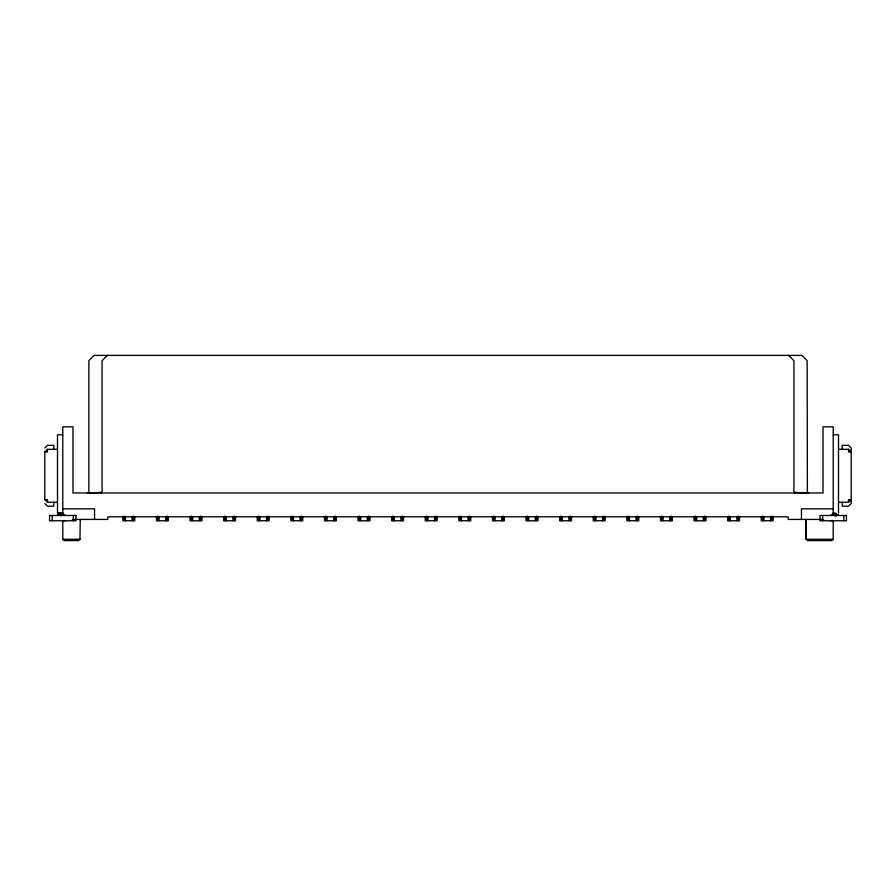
<?xml version="1.0" encoding="UTF-8"?>
<svg xmlns="http://www.w3.org/2000/svg" width="896" height="896" viewBox="0 0 896 896"><rect width="100%" height="100%" fill="white"/><g stroke="black" fill="none" stroke-linecap="round" stroke-linejoin="round"><path stroke-width="1.34" d="M805.997 539.28L805.997 519.434L805.997 539.28L833.213 539.28L833.213 520.755M830.558 515.469L832.44 514.685L833.213 512.814L833.213 426.832L823.021 426.832L823.021 492.979L72.979 492.979L72.979 426.832L62.787 426.832L62.787 512.814L63.56 514.685L65.442 515.469M107.374 355.398L102.077 360.696L102.077 491.658M44.8 448L47.443 445.357L53.794 445.357L53.794 449.322M57.21 449.322L47.443 449.322L44.8 451.965L44.8 499.587L47.443 502.242L57.21 502.242M848.557 502.242L851.2 499.587L848.557 499.587L848.557 502.242L838.79 502.242M833.213 539.28L831.891 540.602L807.296 540.602M60.85 515.469L63.146 514.147L57.77 514.875L62.877 513.509L57.501 512.814L57.501 434.773L62.787 434.773M47.443 450.643L44.8 451.965L47.443 451.965L47.443 449.322M848.557 500.909L851.2 499.587M61.062 515.738L63.56 514.685M60.278 513.845L62.787 512.814L57.501 512.814M87.528 492.979L101.853 492.386L100.755 492.979M830.558 520.755L832.619 520.486M836.36 515.962L833.123 513.509L835.811 513.162M79.957 539.28L80.248 519.434M833.213 434.773L838.499 434.773L838.499 512.814M838.79 449.322L848.557 449.322L851.2 451.965L848.557 451.965L848.557 449.322M808.472 492.979L794.147 492.386L795.245 492.979M62.787 508.85L94.539 508.85L94.539 519.434M833.213 508.85L801.461 508.85L801.461 519.434M72.453 519.434L107.766 519.434L107.766 516.79L788.234 516.79L788.234 519.434L823.547 519.434M62.787 520.755L62.787 539.28L80.248 539.28L78.098 540.602M78.557 540.602L64.109 540.602L62.787 539.28M63.381 520.486L65.442 520.755M836.886 514.685L832.854 514.147L835.15 515.469M833.123 513.509L838.23 514.875L833.213 512.814M832.44 514.685L834.938 515.738M848.557 450.643L851.2 451.965M47.443 500.909L44.8 499.587L47.443 499.587L47.443 502.242M788.626 355.398L793.923 360.696L793.923 491.658M44.8 503.563L47.443 506.206L53.794 506.206L53.794 502.242M807.374 492.386L807.15 360.696L801.853 355.398L94.147 355.398L88.85 360.696L88.85 491.658M843.797 515.469L843.797 520.755M842.206 449.322L842.206 445.357L848.557 445.357L851.2 448L851.2 503.563L848.557 506.206L842.206 506.206L842.206 502.242M822.629 515.469L822.629 520.755M773.147 516.79L773.147 520.755L761.253 520.755L761.253 516.79M771.826 516.018L771.826 520.755M770.504 516.79L770.504 520.755M763.896 516.79L763.896 520.755M762.574 516.018L762.574 520.755M739.547 516.79L739.547 520.755L727.653 520.755L727.653 516.79M738.226 516.018L738.226 520.755M736.904 516.79L736.904 520.755M730.296 516.79L730.296 520.755M728.974 516.018L728.974 520.755M705.947 516.79L705.947 520.755L694.053 520.755L694.053 516.79M704.626 516.018L704.626 520.755M703.304 516.79L703.304 520.755M696.696 516.79L696.696 520.755M695.374 516.018L695.374 520.755M672.347 516.79L672.347 520.755L660.453 520.755L660.453 516.79M671.026 516.018L671.026 520.755M669.704 516.79L669.704 520.755M663.096 516.79L663.096 520.755M661.774 516.018L661.774 520.755M638.747 516.79L638.747 520.755L626.853 520.755L626.853 516.79M637.426 516.018L637.426 520.755M636.104 516.79L636.104 520.755M629.496 516.79L629.496 520.755M628.174 516.018L628.174 520.755M605.147 516.79L605.147 520.755L593.253 520.755L593.253 516.79M603.826 516.018L603.826 520.755M602.504 516.79L602.504 520.755M595.896 516.79L595.896 520.755M594.574 516.018L594.574 520.755M571.547 516.79L571.547 520.755L559.653 520.755L559.653 516.79M570.226 516.018L570.226 520.755M568.904 516.79L568.904 520.755M562.296 516.79L562.296 520.755M560.974 516.018L560.974 520.755M537.947 516.79L537.947 520.755L526.053 520.755L526.053 516.79M536.626 516.018L536.626 520.755M535.304 516.79L535.304 520.755M528.696 516.79L528.696 520.755M527.374 516.018L527.374 520.755M504.347 516.79L504.347 520.755L492.453 520.755L492.453 516.79M503.026 516.018L503.026 520.755M501.704 516.79L501.704 520.755M495.096 516.79L495.096 520.755M493.774 516.018L493.774 520.755M470.747 516.79L470.747 520.755L458.853 520.755L458.853 516.79M469.426 516.018L469.426 520.755M468.104 516.79L468.104 520.755M461.496 516.79L461.496 520.755M460.174 516.018L460.174 520.755M437.147 516.79L437.147 520.755L425.253 520.755L425.253 516.79M435.826 516.018L435.826 520.755M434.504 516.79L434.504 520.755M427.896 516.79L427.896 520.755M426.574 516.018L426.574 520.755M403.547 516.79L403.547 520.755L391.653 520.755L391.653 516.79M402.226 516.018L402.226 520.755M400.904 516.79L400.904 520.755M394.296 516.79L394.296 520.755M392.974 516.018L392.974 520.755M369.947 516.79L369.947 520.755L358.053 520.755L358.053 516.79M368.626 516.018L368.626 520.755M367.304 516.79L367.304 520.755M360.696 516.79L360.696 520.755M359.374 516.018L359.374 520.755M336.347 516.79L336.347 520.755L324.453 520.755L324.453 516.79M335.026 516.018L335.026 520.755M333.704 516.79L333.704 520.755M327.096 516.79L327.096 520.755M325.774 516.018L325.774 520.755M302.747 516.79L302.747 520.755L290.853 520.755L290.853 516.79M301.426 516.018L301.426 520.755M300.104 516.79L300.104 520.755M293.496 516.79L293.496 520.755M292.174 516.018L292.174 520.755M269.147 516.79L269.147 520.755L257.253 520.755L257.253 516.79M267.826 516.018L267.826 520.755M266.504 516.79L266.504 520.755M259.896 516.79L259.896 520.755M258.574 516.018L258.574 520.755M235.547 516.79L235.547 520.755L223.653 520.755L223.653 516.79M234.226 516.018L234.226 520.755M232.904 516.79L232.904 520.755M226.296 516.79L226.296 520.755M224.974 516.018L224.974 520.755M201.947 516.79L201.947 520.755L190.053 520.755L190.053 516.79M200.626 516.018L200.626 520.755M199.304 516.79L199.304 520.755M192.696 516.79L192.696 520.755M191.374 516.018L191.374 520.755M168.347 516.79L168.347 520.755L156.453 520.755L156.453 516.79M167.026 516.018L167.026 520.755M165.704 516.79L165.704 520.755M159.096 516.79L159.096 520.755M157.774 516.018L157.774 520.755M134.747 516.79L134.747 520.755L122.853 520.755L122.853 516.79M133.426 516.018L133.426 520.755M132.104 516.79L132.104 520.755M125.496 516.79L125.496 520.755M124.174 516.018L124.174 520.755M73.371 515.469L73.371 520.755M52.203 515.469L52.203 520.755M76.014 515.469L49.56 515.469L49.56 520.755L76.014 520.755L76.014 515.469M846.44 515.469L819.986 515.469L819.986 520.755L846.44 520.755L846.44 515.469"/></g></svg>
